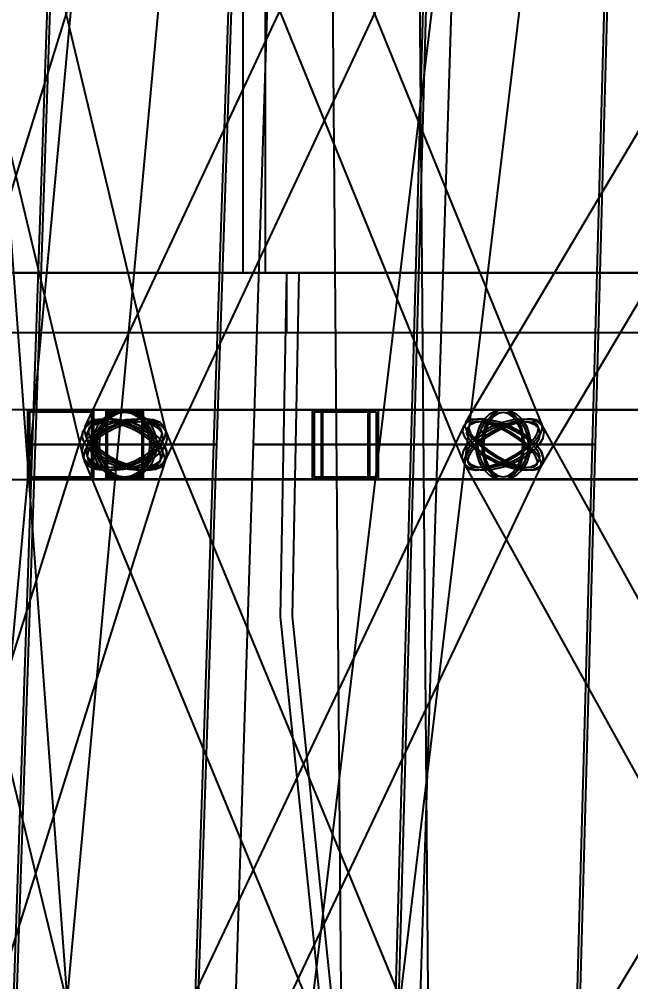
# Model space of a CAD drawing. Header units: millimetres. Extents: x -123812 to 252100, y -3000 to 639000.
# Drawn here: x -12618 to -9058, y 366874 to 372475 of the extents above; entities that cross this region are included whole.
import ezdxf

# ---------------------------------------------------------------- set-up
doc = ezdxf.new("R2010")
doc.units = ezdxf.units.MM
for name, color, linetype, lineweight in [('D-STR-DECK', 7, 'Continuous', 25), ('D-STR-DIM', 7, 'Continuous', 13), ('D-STR-STRC', 7, 'Continuous', 25)]:
    doc.layers.add(name, color=color, linetype=linetype, lineweight=lineweight)
doc.styles.add('OpenSansCondensed-Light', font='OpenSansCondensed-Light.ttf')
doc.styles.add('TOWER_UNICODE', font='Arial Unicode.ttf')
doc.dimstyles.new('EZDXF', dxfattribs={"dimtxt": 0.25, "dimasz": 0.175, "dimexe": 0.375, "dimexo": 0.125, "dimgap": 0.1, "dimtad": 1, "dimlfac": 100, "dimzin": 12, "dimdsep": 46, "dimtxsty": 'OpenSansCondensed-Light', "dimblk": 'ARCHTICK', "dimcen": 2.5, "dimazin": 3, "dimtfac": 0.5, "dimtmove": 2, "dimatfit": 3})

# ---------------------------------------------------------------- blocks, each defined once
blk = doc.blocks.new('_ARCHTICK')
at = {"color": 0, "linetype": 'BYBLOCK', "const_width": 0.15}
blk.add_lwpolyline([(-0.5, -0.5), (0.5, 0.5)], dxfattribs=at)

msp = doc.modelspace()

# ---------------------------------------------------------------- linework, layer by layer
at = {"layer": 'D-STR-DECK'}
for points in [[(-13856.4, 371000), (-13856.4, 375000), (-11186.4, 375000), (-11186.4, 371000)], [(-13856.4, 371000), (-13856.4, 375000), (-11186.4, 375000), (-11186.4, 371000)], [(-11313.7, 371000), (-11313.7, 375000), (-7910, 375000), (-7910, 371000)], [(-11313.7, 371000), (-11313.7, 375000), (-7910, 375000), (-7910, 371000)], [(-28900, 370650), (-28900, 371000), (-5948.7, 371000), (-5948.7, 370650)], [(-28900, 370650), (-28900, 371000), (-5948.7, 371000), (-5948.7, 370650)], [(-28652.8, 370650), (-28652.8, 371000), (-5795.6, 371000), (-5795.6, 370650)], [(-28652.8, 370650), (-28652.8, 371000), (-5795.6, 371000), (-5795.6, 370650)], [(-27915.3, 370650), (-27915.3, 371000), (-5543.3, 371000), (-5543.3, 370650)], [(-27915.3, 370650), (-27915.3, 371000), (-5543.3, 371000), (-5543.3, 370650)], [(-26700.1, 370650), (-26700.1, 371000), (-5196.2, 371000), (-5196.2, 370650)], [(-26700.1, 370650), (-26700.1, 371000), (-5196.2, 371000), (-5196.2, 370650)], [(-25028.1, 370650), (-25028.1, 371000), (-4760.1, 371000), (-4760.1, 370650)], [(-25028.1, 370650), (-25028.1, 371000), (-4760.1, 371000), (-4760.1, 370650)], [(-22927.9, 370650), (-22927.9, 371000), (-4242.6, 371000), (-4242.6, 370650)], [(-22927.9, 370650), (-22927.9, 371000), (-4242.6, 371000), (-4242.6, 370650)], [(-20435.4, 370650), (-20435.4, 371000), (-3652.6, 371000), (-3652.6, 370650)], [(-20435.4, 370650), (-20435.4, 371000), (-3652.6, 371000), (-3652.6, 370650)], [(-17593.2, 370650), (-17593.2, 371000), (-3000, 371000), (-3000, 370650)], [(-17593.2, 370650), (-17593.2, 371000), (-3000, 371000), (-3000, 370650)], [(-12610.8, 355000), (-14500, 369000), (-14450, 371000), (-10990.7, 371000), (-11028.9, 369000), (-9583, 355000)], [(-12610.8, 355000), (-14500, 369000), (-14450, 371000), (-10990.7, 371000), (-11028.9, 369000), (-9583, 355000)], [(-14450, 370650), (-14450, 371000), (-2296.1, 371000), (-2296.1, 370650)], [(-14450, 370650), (-14450, 371000), (-2296.1, 371000), (-2296.1, 370650)], [(-9651.9, 355000), (-11097.8, 369000), (-11059.6, 371000), (-7433.3, 371000), (-7459.2, 369000), (-6481.3, 355000)], [(-9651.9, 355000), (-11097.8, 369000), (-11059.6, 371000), (-7433.3, 371000), (-7459.2, 369000), (-6481.3, 355000)], [(-11059.6, 370650), (-11059.6, 371000), (-1552.9, 371000), (-1552.9, 370650)], [(-11059.6, 370650), (-11059.6, 371000), (-1552.9, 371000), (-1552.9, 370650)]]:
    msp.add_lwpolyline(points, close=True, dxfattribs=at)
at = {"layer": 'D-STR-STRC'}
for points in [[(-13145.9, 369925.8), (-11592.8, 374925.8), (-11591.3, 374961.6), (-11606.6, 375000), (-11637.4, 375038.4), (-11681.7, 375074.2), (-11736.6, 375104.9), (-11798.2, 375128.5), (-11862.3, 375143.3), (-11924.7, 375148.4), (-11980.9, 375143.3), (-12027.3, 375128.5), (-12060.6, 375104.9), (-12078.6, 375074.2), (-13631.7, 370074.2)], [(-9895, 375104.9), (-12235.3, 370104.9), (-12238.2, 370074.2), (-12225.1, 370038.4), (-12197, 370000), (-12155.7, 369961.6), (-12104.1, 369925.8), (-12045.7, 369895.1), (-11984.4, 369871.5), (-11924.5, 369856.7), (-11870, 369851.6), (-11824.6, 369856.7), (-11791.5, 369871.5), (-11772.8, 369895.1), (-9432.6, 374895.1)], [(-12066.2, 374895.1), (-10031.9, 369895.1), (-10007, 369871.5), (-9968.1, 369856.7), (-9917.8, 369851.6), (-9859.7, 369856.7), (-9797.5, 369871.5), (-9735.6, 369895.1), (-9678.1, 369925.8), (-9629.1, 369961.6), (-9591.8, 370000), (-9568.7, 370038.4), (-9561.6, 370074.2), (-9570.7, 370104.9), (-11605.1, 375104.9)], [(-7052.4, 375128.5), (-10020.4, 370128.5), (-10023.1, 370104.9), (-10010.7, 370074.2), (-9984, 370038.4), (-9944.9, 370000), (-9896, 369961.6), (-9840.6, 369925.8), (-9782.6, 369895.1), (-9725.8, 369871.5), (-9674.2, 369856.7), (-9631.2, 369851.6), (-9599.9, 369856.7), (-9582.2, 369871.5), (-6614.3, 374871.5)], [(-13442.7, 374925.8), (-12245.8, 369925.8), (-12221.9, 369895.1), (-12183.2, 369871.5), (-12132.3, 369856.7), (-12072.7, 369851.6), (-12008.3, 369856.7), (-11943.7, 369871.5), (-11883.2, 369895.1), (-11830.9, 369925.8), (-11790.4, 369961.6), (-11764.5, 370000), (-11755, 370038.4), (-11762.3, 370074.2), (-12959.3, 375074.2)], [(-10097.3, 350002.1), (-10306.1, 375002.1), (-10314.7, 375013), (-10340.1, 375023.1), (-10380.5, 375031.6), (-10433.1, 375037.9), (-10494.3, 375041.7), (-10560.1, 375042.6), (-10625.8, 375040.6), (-10687.1, 375035.9), (-10739.7, 375028.7), (-10780, 375019.5), (-10805.4, 375009), (-10814.1, 374997.9), (-10605.2, 349997.9)], [(-13887.1, 349977), (-11582.7, 374977), (-11591.4, 374985.8), (-11616.6, 374995.5), (-11656.8, 375005.5), (-11709.2, 375015.1), (-11770.2, 375023.7), (-11835.7, 375030.7), (-11901.1, 375035.6), (-11962.2, 375038.1), (-12014.5, 375038), (-12054.7, 375035.2), (-12080, 375030.1), (-12088.6, 375023), (-14393, 350023)], [(-11100.3, 350018.5), (-12947.7, 375018.5), (-12956.3, 375025.7), (-12981.6, 375031.2), (-13021.9, 375034.6), (-13074.3, 375035.6), (-13135.4, 375034.2), (-13201, 375030.4), (-13266.6, 375024.6), (-13327.6, 375017.1), (-13380.1, 375008.5), (-13420.4, 374999.2), (-13445.7, 374990.1), (-13454.3, 374981.5), (-11606.9, 349981.5)], [(-12425.5, 349969.9), (-9411.6, 374969.9), (-9420.2, 374977), (-9445.4, 374985.8), (-9485.5, 374995.5), (-9537.7, 375005.5), (-9598.5, 375015.1), (-9663.8, 375023.7), (-9729.1, 375030.7), (-9789.9, 375035.6), (-9842.1, 375038.1), (-9882.2, 375038), (-9907.4, 375035.2), (-9916, 375030.1), (-12929.8, 350030.1)], [(-13388.8, 369796.8), (-12004.1, 369796.8), (-11955.5, 369803.7), (-11910.2, 369824), (-11871.3, 369856.3), (-11841.5, 369898.4), (-11822.7, 369947.4), (-11816.3, 370000), (-11822.7, 370052.6), (-11841.5, 370101.6), (-11871.3, 370143.7), (-11910.2, 370176), (-11955.5, 370196.3), (-12004.1, 370203.2), (-13388.8, 370203.2)], [(-13388.8, 369796.8), (-12004.1, 369796.8), (-11955.5, 369803.7), (-11910.2, 369824), (-11871.3, 369856.3), (-11841.5, 369898.4), (-11822.7, 369947.4), (-11816.3, 370000), (-11822.7, 370052.6), (-11841.5, 370101.6), (-11871.3, 370143.7), (-11910.2, 370176), (-11955.5, 370196.3), (-12004.1, 370203.2), (-13388.8, 370203.2)], [(-6930.6, 370203.2), (-9801.3, 370203.2), (-9833.3, 370196.3), (-9863.1, 370176), (-9888.8, 370143.7), (-9908.4, 370101.6), (-9920.8, 370052.6), (-9925, 370000), (-9920.8, 369947.4), (-9908.4, 369898.4), (-9888.8, 369856.3), (-9863.1, 369824), (-9833.3, 369803.7), (-9801.3, 369796.8), (-6930.6, 369796.8)], [(-6930.6, 370203.2), (-9801.3, 370203.2), (-9833.3, 370196.3), (-9863.1, 370176), (-9888.8, 370143.7), (-9908.4, 370101.6), (-9920.8, 370052.6), (-9925, 370000), (-9920.8, 369947.4), (-9908.4, 369898.4), (-9888.8, 369856.3), (-9863.1, 369824), (-9833.3, 369803.7), (-9801.3, 369796.8), (-6930.6, 369796.8)], [(-13333.9, 364925.1), (-11761.4, 369925.1), (-11759.8, 369961.2), (-11774.9, 370000), (-11805.6, 370038.8), (-11849.8, 370074.9), (-11904.5, 370105.9), (-11966, 370129.7), (-12030.2, 370144.6), (-12092.5, 370149.7), (-12148.8, 370144.6), (-12195.3, 370129.7), (-12228.7, 370105.9), (-12246.8, 370074.9), (-13819.3, 365074.9)], [(-11930.9, 365074.9), (-13147.2, 370074.9), (-13171.1, 370105.9), (-13209.8, 370129.7), (-13260.8, 370144.6), (-13320.4, 370149.7), (-13384.7, 370144.6), (-13449.3, 370129.7), (-13509.8, 370105.9), (-13562, 370074.9), (-13602.4, 370038.8), (-13628.3, 370000), (-13637.8, 369961.2), (-13630.4, 369925.1), (-12414.1, 364925.1)], [(-11941.7, 364894.1), (-9570.5, 369894.1), (-9567.4, 369925.1), (-9580.3, 369961.2), (-9608.2, 370000), (-9649.3, 370038.8), (-9700.8, 370074.9), (-9759, 370105.9), (-9820.2, 370129.7), (-9880.1, 370144.6), (-9934.6, 370149.7), (-9980, 370144.6), (-10013.3, 370129.7), (-10032.1, 370105.9), (-12403.3, 365105.9)], [(-9708.6, 365105.9), (-11773.9, 370105.9), (-11798.8, 370129.7), (-11837.7, 370144.6), (-11887.9, 370149.7), (-11946.1, 370144.6), (-12008.2, 370129.7), (-12070, 370105.9), (-12127.4, 370074.9), (-12176.3, 370038.8), (-12213.5, 370000), (-12236.4, 369961.2), (-12243.5, 369925.1), (-12234.3, 369894.1), (-10169, 364894.1)], [(-9720.4, 364870.3), (-6712.2, 369870.3), (-6709.3, 369894.1), (-6721.5, 369925.1), (-6747.9, 369961.2), (-6786.8, 370000), (-6835.5, 370038.8), (-6890.6, 370074.9), (-6948.5, 370105.9), (-7005.2, 370129.7), (-7056.7, 370144.6), (-7099.7, 370149.7), (-7131.1, 370144.6), (-7148.9, 370129.7), (-10157.1, 365129.7)], [(-6810.2, 365129.7), (-9583.7, 370129.7), (-9607.9, 370144.6), (-9645.3, 370149.7), (-9693.4, 370144.6), (-9748.8, 370129.7), (-9807.7, 370105.9), (-9866.3, 370074.9), (-9920.4, 370038.8), (-9966.3, 370000), (-10001.1, 369961.2), (-10022.2, 369925.1), (-10028.3, 369894.1), (-10018.9, 369870.3), (-7245.4, 364870.3)]]:
    msp.add_lwpolyline(points, dxfattribs=at)
for points in [[(-12541.4, 370000), (-11466.8, 370000), (-11299.5, 375000), (-12371.8, 375000)], [(-12524, 370000), (-11484.1, 370000), (-11316.2, 375000), (-12355.1, 375000)], [(-11256.1, 370000), (-10181.5, 370000), (-10023.9, 375000), (-11096.2, 375000)], [(-10338.6, 370000), (-9264, 370000), (-9127.6, 375000), (-10199.9, 375000)], [(-10321.2, 370000), (-9281.4, 370000), (-9144.3, 375000), (-10183.3, 375000)], [(-12570.2, 369800), (-10525.6, 369800), (-10525.6, 370200), (-12570.2, 370200)], [(-12183.8, 370200), (-12570.2, 370200), (-12570.2, 369800), (-12183.8, 369800)], [(-12570.2, 369800), (-10525.6, 369800), (-10525.6, 370200), (-12570.2, 370200)], [(-12183.8, 370200), (-12570.2, 370200), (-12570.2, 369800), (-12183.8, 369800)], [(-12195.4, 370188), (-12558.6, 370188), (-12558.6, 369812), (-12195.4, 369812)], [(-12195.4, 370188), (-12558.6, 370188), (-12558.6, 369812), (-12195.4, 369812)], [(-12191.8, 370000), (-12185.4, 369947.4), (-12166.7, 369898.4), (-12136.8, 369856.3), (-12097.9, 369824), (-12052.7, 369803.7), (-12004.1, 369796.8), (-11955.5, 369803.7), (-11910.2, 369824), (-11871.3, 369856.3), (-11841.5, 369898.4), (-11822.7, 369947.4), (-11816.3, 370000), (-11822.7, 370052.6), (-11841.5, 370101.6), (-11871.3, 370143.7), (-11910.2, 370176), (-11955.5, 370196.3), (-12004.1, 370203.2), (-12052.7, 370196.3), (-12097.9, 370176), (-12136.8, 370143.7), (-12166.7, 370101.6), (-12185.4, 370052.6)], [(-12191.8, 370000), (-12185.4, 369947.4), (-12166.7, 369898.4), (-12136.8, 369856.3), (-12097.9, 369824), (-12052.7, 369803.7), (-12004.1, 369796.8), (-11955.5, 369803.7), (-11910.2, 369824), (-11871.3, 369856.3), (-11841.5, 369898.4), (-11822.7, 369947.4), (-11816.3, 370000), (-11822.7, 370052.6), (-11841.5, 370101.6), (-11871.3, 370143.7), (-11910.2, 370176), (-11955.5, 370196.3), (-12004.1, 370203.2), (-12052.7, 370196.3), (-12097.9, 370176), (-12136.8, 370143.7), (-12166.7, 370101.6), (-12185.4, 370052.6)], [(-12177, 370000), (-12171.1, 369951.5), (-12153.9, 369906.4), (-12126.4, 369867.6), (-12090.5, 369837.9), (-12048.8, 369819.2), (-12004.1, 369812.8), (-11959.3, 369819.2), (-11917.6, 369837.9), (-11881.8, 369867.6), (-11854.3, 369906.4), (-11837, 369951.5), (-11831.1, 370000), (-11837, 370048.5), (-11854.3, 370093.6), (-11881.8, 370132.4), (-11917.6, 370162.1), (-11959.3, 370180.8), (-12004.1, 370187.2), (-12048.8, 370180.8), (-12090.5, 370162.1), (-12126.4, 370132.4), (-12153.9, 370093.6), (-12171.1, 370048.5)], [(-12177, 370000), (-12171.1, 369951.5), (-12153.9, 369906.4), (-12126.4, 369867.6), (-12090.5, 369837.9), (-12048.8, 369819.2), (-12004.1, 369812.8), (-11959.3, 369819.2), (-11917.6, 369837.9), (-11881.8, 369867.6), (-11854.3, 369906.4), (-11837, 369951.5), (-11831.1, 370000), (-11837, 370048.5), (-11854.3, 370093.6), (-11881.8, 370132.4), (-11917.6, 370162.1), (-11959.3, 370180.8), (-12004.1, 370187.2), (-12048.8, 370180.8), (-12090.5, 370162.1), (-12126.4, 370132.4), (-12153.9, 370093.6), (-12171.1, 370048.5)], [(-12165.3, 370000), (-12159.8, 369947.4), (-12143.7, 369898.4), (-12118.1, 369856.3), (-12084.7, 369824), (-12045.8, 369803.7), (-12004.1, 369796.8), (-9801.3, 369796.8), (-9759.6, 369803.7), (-9720.7, 369824), (-9687.3, 369856.3), (-9661.7, 369898.4), (-9645.6, 369947.4), (-9640.1, 370000), (-9645.6, 370052.6), (-9661.7, 370101.6), (-9687.3, 370143.7), (-9720.7, 370176), (-9759.6, 370196.3), (-9801.3, 370203.2), (-12004.1, 370203.2), (-12045.8, 370196.3), (-12084.7, 370176), (-12118.1, 370143.7), (-12143.7, 370101.6), (-12159.8, 370052.6)], [(-12165.3, 370000), (-12159.8, 369947.4), (-12143.7, 369898.4), (-12118.1, 369856.3), (-12084.7, 369824), (-12045.8, 369803.7), (-12004.1, 369796.8), (-11962.4, 369803.7), (-11923.5, 369824), (-11890.1, 369856.3), (-11864.5, 369898.4), (-11848.4, 369947.4), (-11842.9, 370000), (-11848.4, 370052.6), (-11864.5, 370101.6), (-11890.1, 370143.7), (-11923.5, 370176), (-11962.4, 370196.3), (-12004.1, 370203.2), (-12045.8, 370196.3), (-12084.7, 370176), (-12118.1, 370143.7), (-12143.7, 370101.6), (-12159.8, 370052.6)], [(-12165.3, 370000), (-12159.8, 369947.4), (-12143.7, 369898.4), (-12118.1, 369856.3), (-12084.7, 369824), (-12045.8, 369803.7), (-12004.1, 369796.8), (-9801.3, 369796.8), (-9759.6, 369803.7), (-9720.7, 369824), (-9687.3, 369856.3), (-9661.7, 369898.4), (-9645.6, 369947.4), (-9640.1, 370000), (-9645.6, 370052.6), (-9661.7, 370101.6), (-9687.3, 370143.7), (-9720.7, 370176), (-9759.6, 370196.3), (-9801.3, 370203.2), (-12004.1, 370203.2), (-12045.8, 370196.3), (-12084.7, 370176), (-12118.1, 370143.7), (-12143.7, 370101.6), (-12159.8, 370052.6)], [(-12165.3, 370000), (-12159.8, 369947.4), (-12143.7, 369898.4), (-12118.1, 369856.3), (-12084.7, 369824), (-12045.8, 369803.7), (-12004.1, 369796.8), (-11962.4, 369803.7), (-11923.5, 369824), (-11890.1, 369856.3), (-11864.5, 369898.4), (-11848.4, 369947.4), (-11842.9, 370000), (-11848.4, 370052.6), (-11864.5, 370101.6), (-11890.1, 370143.7), (-11923.5, 370176), (-11962.4, 370196.3), (-12004.1, 370203.2), (-12045.8, 370196.3), (-12084.7, 370176), (-12118.1, 370143.7), (-12143.7, 370101.6), (-12159.8, 370052.6)], [(-12152.6, 370000), (-12147.5, 369951.5), (-12132.7, 369906.4), (-12109.1, 369867.6), (-12078.3, 369837.9), (-12042.5, 369819.2), (-12004.1, 369812.8), (-11965.6, 369819.2), (-11929.8, 369837.9), (-11899.1, 369867.6), (-11875.5, 369906.4), (-11860.6, 369951.5), (-11855.6, 370000), (-11860.6, 370048.5), (-11875.5, 370093.6), (-11899.1, 370132.4), (-11929.8, 370162.1), (-11965.6, 370180.8), (-12004.1, 370187.2), (-12042.5, 370180.8), (-12078.3, 370162.1), (-12109.1, 370132.4), (-12132.7, 370093.6), (-12147.5, 370048.5)], [(-12152.6, 370000), (-12147.5, 369951.5), (-12132.7, 369906.4), (-12109.1, 369867.6), (-12078.3, 369837.9), (-12042.5, 369819.2), (-12004.1, 369812.8), (-11965.6, 369819.2), (-11929.8, 369837.9), (-11899.1, 369867.6), (-11875.5, 369906.4), (-11860.6, 369951.5), (-11855.6, 370000), (-11860.6, 370048.5), (-11875.5, 370093.6), (-11899.1, 370132.4), (-11929.8, 370162.1), (-11965.6, 370180.8), (-12004.1, 370187.2), (-12042.5, 370180.8), (-12078.3, 370162.1), (-12109.1, 370132.4), (-12132.7, 370093.6), (-12147.5, 370048.5)], [(-12113.2, 369800), (-6079.3, 369800), (-6079.3, 370200), (-12113.2, 370200)], [(-11894.9, 370200), (-12113.2, 370200), (-12113.2, 369800), (-11894.9, 369800)], [(-11901.5, 370188), (-12106.7, 370188), (-12106.7, 369812), (-11901.5, 369812)], [(-10525.6, 370200), (-10912, 370200), (-10912, 369800), (-10525.6, 369800)], [(-10525.6, 370200), (-10912, 370200), (-10912, 369800), (-10525.6, 369800)], [(-10537.2, 370188), (-10900.4, 370188), (-10900.4, 369812), (-10537.2, 369812)], [(-10537.2, 370188), (-10900.4, 370188), (-10900.4, 369812), (-10537.2, 369812)], [(-10860.2, 369800), (-6047.1, 369800), (-6047.1, 370200), (-10860.2, 370200)], [(-10577.4, 370200), (-10860.2, 370200), (-10860.2, 369800), (-10577.4, 369800)], [(-10860.2, 369800), (-6047.1, 369800), (-6047.1, 370200), (-10860.2, 370200)], [(-10577.4, 370200), (-10860.2, 370200), (-10860.2, 369800), (-10577.4, 369800)], [(-10585.9, 370188), (-10851.7, 370188), (-10851.7, 369812), (-10585.9, 369812)], [(-10585.9, 370188), (-10851.7, 370188), (-10851.7, 369812), (-10585.9, 369812)], [(-9962.5, 370000), (-9957, 369947.4), (-9940.9, 369898.4), (-9915.3, 369856.3), (-9881.9, 369824), (-9843, 369803.7), (-9801.3, 369796.8), (-9759.6, 369803.7), (-9720.7, 369824), (-9687.3, 369856.3), (-9661.7, 369898.4), (-9645.6, 369947.4), (-9640.1, 370000), (-9645.6, 370052.6), (-9661.7, 370101.6), (-9687.3, 370143.7), (-9720.7, 370176), (-9759.6, 370196.3), (-9801.3, 370203.2), (-9843, 370196.3), (-9881.9, 370176), (-9915.3, 370143.7), (-9940.9, 370101.6), (-9957, 370052.6)], [(-9962.5, 370000), (-9957, 369947.4), (-9940.9, 369898.4), (-9915.3, 369856.3), (-9881.9, 369824), (-9843, 369803.7), (-9801.3, 369796.8), (-9759.6, 369803.7), (-9720.7, 369824), (-9687.3, 369856.3), (-9661.7, 369898.4), (-9645.6, 369947.4), (-9640.1, 370000), (-9645.6, 370052.6), (-9661.7, 370101.6), (-9687.3, 370143.7), (-9720.7, 370176), (-9759.6, 370196.3), (-9801.3, 370203.2), (-9843, 370196.3), (-9881.9, 370176), (-9915.3, 370143.7), (-9940.9, 370101.6), (-9957, 370052.6)], [(-9949.8, 370000), (-9944.7, 369951.5), (-9929.9, 369906.4), (-9906.3, 369867.6), (-9875.5, 369837.9), (-9839.7, 369819.2), (-9801.3, 369812.8), (-9762.8, 369819.2), (-9727, 369837.9), (-9696.3, 369867.6), (-9672.7, 369906.4), (-9657.8, 369951.5), (-9652.8, 370000), (-9657.8, 370048.5), (-9672.7, 370093.6), (-9696.3, 370132.4), (-9727, 370162.1), (-9762.8, 370180.8), (-9801.3, 370187.2), (-9839.7, 370180.8), (-9875.5, 370162.1), (-9906.3, 370132.4), (-9929.9, 370093.6), (-9944.7, 370048.5)], [(-9949.8, 370000), (-9944.7, 369951.5), (-9929.9, 369906.4), (-9906.3, 369867.6), (-9875.5, 369837.9), (-9839.7, 369819.2), (-9801.3, 369812.8), (-9762.8, 369819.2), (-9727, 369837.9), (-9696.3, 369867.6), (-9672.7, 369906.4), (-9657.8, 369951.5), (-9652.8, 370000), (-9657.8, 370048.5), (-9672.7, 370093.6), (-9696.3, 370132.4), (-9727, 370162.1), (-9762.8, 370180.8), (-9801.3, 370187.2), (-9839.7, 370180.8), (-9875.5, 370162.1), (-9906.3, 370132.4), (-9929.9, 370093.6), (-9944.7, 370048.5)], [(-9925, 370000), (-9920.8, 369947.4), (-9908.4, 369898.4), (-9888.8, 369856.3), (-9863.1, 369824), (-9833.3, 369803.7), (-9801.3, 369796.8), (-9769.3, 369803.7), (-9739.4, 369824), (-9713.8, 369856.3), (-9694.2, 369898.4), (-9681.8, 369947.4), (-9677.6, 370000), (-9681.8, 370052.6), (-9694.2, 370101.6), (-9713.8, 370143.7), (-9739.4, 370176), (-9769.3, 370196.3), (-9801.3, 370203.2), (-9833.3, 370196.3), (-9863.1, 370176), (-9888.8, 370143.7), (-9908.4, 370101.6), (-9920.8, 370052.6)], [(-9925, 370000), (-9920.8, 369947.4), (-9908.4, 369898.4), (-9888.8, 369856.3), (-9863.1, 369824), (-9833.3, 369803.7), (-9801.3, 369796.8), (-9769.3, 369803.7), (-9739.4, 369824), (-9713.8, 369856.3), (-9694.2, 369898.4), (-9681.8, 369947.4), (-9677.6, 370000), (-9681.8, 370052.6), (-9694.2, 370101.6), (-9713.8, 370143.7), (-9739.4, 370176), (-9769.3, 370196.3), (-9801.3, 370203.2), (-9833.3, 370196.3), (-9863.1, 370176), (-9888.8, 370143.7), (-9908.4, 370101.6), (-9920.8, 370052.6)], [(-9915.2, 370000), (-9911.4, 369951.5), (-9900, 369906.4), (-9881.9, 369867.6), (-9858.3, 369837.9), (-9830.8, 369819.2), (-9801.3, 369812.8), (-9771.8, 369819.2), (-9744.3, 369837.9), (-9720.7, 369867.6), (-9702.6, 369906.4), (-9691.2, 369951.5), (-9687.3, 370000), (-9691.2, 370048.5), (-9702.6, 370093.6), (-9720.7, 370132.4), (-9744.3, 370162.1), (-9771.8, 370180.8), (-9801.3, 370187.2), (-9830.8, 370180.8), (-9858.3, 370162.1), (-9881.9, 370132.4), (-9900, 370093.6), (-9911.4, 370048.5)], [(-9915.2, 370000), (-9911.4, 369951.5), (-9900, 369906.4), (-9881.9, 369867.6), (-9858.3, 369837.9), (-9830.8, 369819.2), (-9801.3, 369812.8), (-9771.8, 369819.2), (-9744.3, 369837.9), (-9720.7, 369867.6), (-9702.6, 369906.4), (-9691.2, 369951.5), (-9687.3, 370000), (-9691.2, 370048.5), (-9702.6, 370093.6), (-9720.7, 370132.4), (-9744.3, 370162.1), (-9771.8, 370180.8), (-9801.3, 370187.2), (-9830.8, 370180.8), (-9858.3, 370162.1), (-9881.9, 370132.4), (-9900, 370093.6), (-9911.4, 370048.5)], [(-12243.6, 370000), (-12253.2, 369961.6), (-12245.8, 369925.8), (-12221.9, 369895.1), (-12183.2, 369871.5), (-12132.3, 369856.7), (-12072.7, 369851.6), (-12008.3, 369856.7), (-11943.7, 369871.5), (-11883.2, 369895.1), (-11830.9, 369925.8), (-11790.4, 369961.6), (-11764.5, 370000), (-11755, 370038.4), (-11762.3, 370074.2), (-11786.2, 370104.9), (-11824.9, 370128.5), (-11875.8, 370143.3), (-11935.5, 370148.4), (-11999.8, 370143.3), (-12064.5, 370128.5), (-12125, 370104.9), (-12177.2, 370074.2), (-12217.7, 370038.4)], [(-11774.9, 370000), (-11759.8, 369961.2), (-11761.4, 369925.1), (-11779.5, 369894.1), (-11812.9, 369870.3), (-11859.3, 369855.4), (-11915.7, 369850.3), (-11978, 369855.4), (-12042.1, 369870.3), (-12103.6, 369894.1), (-12158.4, 369925.1), (-12202.6, 369961.2), (-12233.3, 370000), (-12248.4, 370038.8), (-12246.8, 370074.9), (-12228.7, 370105.9), (-12195.3, 370129.7), (-12148.8, 370144.6), (-12092.5, 370149.7), (-12030.2, 370144.6), (-11966, 370129.7), (-11904.5, 370105.9), (-11849.8, 370074.9), (-11805.6, 370038.8)], [(-11794.7, 370000), (-11831.9, 369961.2), (-11880.8, 369925.1), (-11938.1, 369894.1), (-11999.9, 369870.3), (-12062, 369855.4), (-12120.2, 369850.3), (-12170.4, 369855.4), (-12209.3, 369870.3), (-12234.3, 369894.1), (-12243.5, 369925.1), (-12236.4, 369961.2), (-12213.5, 370000), (-12176.3, 370038.8), (-12127.4, 370074.9), (-12070, 370105.9), (-12008.2, 370129.7), (-11946.1, 370144.6), (-11887.9, 370149.7), (-11837.7, 370144.6), (-11798.8, 370129.7), (-11773.9, 370105.9), (-11764.7, 370074.9), (-11771.8, 370038.8)], [(-12197, 370000), (-12155.7, 369961.6), (-12104.1, 369925.8), (-12045.7, 369895.1), (-11984.4, 369871.5), (-11924.5, 369856.7), (-11870, 369851.6), (-11824.6, 369856.7), (-11791.5, 369871.5), (-11772.8, 369895.1), (-11769.9, 369925.8), (-11783, 369961.6), (-11811.1, 370000), (-11852.4, 370038.4), (-11904, 370074.2), (-11962.5, 370104.9), (-12023.7, 370128.5), (-12083.7, 370143.3), (-12138.2, 370148.4), (-12183.5, 370143.3), (-12216.7, 370128.5), (-12235.3, 370104.9), (-12238.2, 370074.2), (-12225.1, 370038.4)], [(-12220, 370000), (-12228.7, 369965.4), (-12222, 369933.1), (-12200.5, 369905.4), (-12165.6, 369884.2), (-12119.7, 369870.8), (-12065.9, 369866.2), (-12007.9, 369870.8), (-11949.6, 369884.2), (-11895.1, 369905.4), (-11848, 369933.1), (-11811.5, 369965.4), (-11788.1, 370000), (-11779.5, 370034.6), (-11786.1, 370066.9), (-11807.6, 370094.6), (-11842.6, 370115.8), (-11888.5, 370129.2), (-11942.2, 370133.8), (-12000.2, 370129.2), (-12058.5, 370115.8), (-12113.1, 370094.6), (-12160.2, 370066.9), (-12196.7, 370034.6)], [(-11797.4, 370000), (-11783.8, 369965.1), (-11785.3, 369932.5), (-11801.6, 369904.5), (-11831.7, 369883.1), (-11873.6, 369869.6), (-11924.4, 369865), (-11980.6, 369869.6), (-12038.4, 369883.1), (-12093.8, 369904.5), (-12143.2, 369932.5), (-12183, 369965.1), (-12210.7, 370000), (-12224.3, 370034.9), (-12222.9, 370067.5), (-12206.6, 370095.5), (-12176.4, 370116.9), (-12134.6, 370130.4), (-12083.8, 370135), (-12027.6, 370130.4), (-11969.8, 370116.9), (-11914.3, 370095.5), (-11865, 370067.5), (-11825.1, 370034.9)], [(-11815.3, 370000), (-11848.8, 369965.1), (-11892.9, 369932.5), (-11944.6, 369904.5), (-12000.4, 369883.1), (-12056.3, 369869.6), (-12108.8, 369865), (-12154.1, 369869.6), (-12189.1, 369883.1), (-12211.6, 369904.5), (-12219.9, 369932.5), (-12213.5, 369965.1), (-12192.9, 370000), (-12159.3, 370034.9), (-12115.2, 370067.5), (-12063.5, 370095.5), (-12007.8, 370116.9), (-11951.8, 370130.4), (-11899.4, 370135), (-11854.1, 370130.4), (-11819, 370116.9), (-11796.5, 370095.5), (-11788.2, 370067.5), (-11794.6, 370034.9)], [(-12178, 370000), (-12140.8, 369965.4), (-12094.3, 369933.1), (-12041.6, 369905.4), (-11986.4, 369884.2), (-11932.3, 369870.8), (-11883.2, 369866.2), (-11842.3, 369870.8), (-11812.4, 369884.2), (-11795.6, 369905.4), (-11793, 369933.1), (-11804.8, 369965.4), (-11830.1, 370000), (-11867.3, 370034.6), (-11913.9, 370066.9), (-11966.6, 370094.6), (-12021.8, 370115.8), (-12075.8, 370129.2), (-12125, 370133.8), (-12165.9, 370129.2), (-12195.7, 370115.8), (-12212.6, 370094.6), (-12215.2, 370066.9), (-12203.4, 370034.6)], [(-10010.8, 370000), (-10033.8, 369961.6), (-10041, 369925.8), (-10031.9, 369895.1), (-10007, 369871.5), (-9968.1, 369856.7), (-9917.8, 369851.6), (-9859.7, 369856.7), (-9797.5, 369871.5), (-9735.6, 369895.1), (-9678.1, 369925.8), (-9629.1, 369961.6), (-9591.8, 370000), (-9568.7, 370038.4), (-9561.6, 370074.2), (-9570.7, 370104.9), (-9595.6, 370128.5), (-9634.5, 370143.3), (-9684.7, 370148.4), (-9742.9, 370143.3), (-9805.1, 370128.5), (-9867, 370104.9), (-9924.4, 370074.2), (-9973.5, 370038.4)], [(-9608.2, 370000), (-9580.3, 369961.2), (-9567.4, 369925.1), (-9570.5, 369894.1), (-9589.3, 369870.3), (-9622.5, 369855.4), (-9668, 369850.3), (-9722.5, 369855.4), (-9782.4, 369870.3), (-9843.5, 369894.1), (-9901.8, 369925.1), (-9953.3, 369961.2), (-9994.3, 370000), (-10022.3, 370038.8), (-10035.1, 370074.9), (-10032.1, 370105.9), (-10013.3, 370129.7), (-9980, 370144.6), (-9934.6, 370149.7), (-9880.1, 370144.6), (-9820.2, 370129.7), (-9759, 370105.9), (-9700.8, 370074.9), (-9649.3, 370038.8)], [(-9636.2, 370000), (-9682.2, 369961.2), (-9736.3, 369925.1), (-9794.8, 369894.1), (-9853.8, 369870.3), (-9909.2, 369855.4), (-9957.2, 369850.3), (-9994.6, 369855.4), (-10018.9, 369870.3), (-10028.3, 369894.1), (-10022.2, 369925.1), (-10001.1, 369961.2), (-9966.3, 370000), (-9920.4, 370038.8), (-9866.3, 370074.9), (-9807.7, 370105.9), (-9748.8, 370129.7), (-9693.4, 370144.6), (-9645.3, 370149.7), (-9607.9, 370144.6), (-9583.7, 370129.7), (-9574.3, 370105.9), (-9580.4, 370074.9), (-9601.5, 370038.8)], [(-9944.9, 370000), (-9896, 369961.6), (-9840.6, 369925.8), (-9782.6, 369895.1), (-9725.8, 369871.5), (-9674.2, 369856.7), (-9631.2, 369851.6), (-9599.9, 369856.7), (-9582.2, 369871.5), (-9579.5, 369895.1), (-9591.9, 369925.8), (-9618.6, 369961.6), (-9657.7, 370000), (-9706.6, 370038.4), (-9761.9, 370074.2), (-9820, 370104.9), (-9876.7, 370128.5), (-9928.4, 370143.3), (-9971.3, 370148.4), (-10002.7, 370143.3), (-10020.4, 370128.5), (-10023.1, 370104.9), (-10010.7, 370074.2), (-9984, 370038.4)], [(-9990.2, 370000), (-10010.9, 369965.4), (-10017.4, 369933.1), (-10009.2, 369905.4), (-9986.7, 369884.2), (-9951.7, 369870.8), (-9906.4, 369866.2), (-9853.9, 369870.8), (-9797.9, 369884.2), (-9742, 369905.4), (-9690.3, 369933.1), (-9646, 369965.4), (-9612.4, 370000), (-9591.6, 370034.6), (-9585.2, 370066.9), (-9593.4, 370094.6), (-9615.8, 370115.8), (-9650.9, 370129.2), (-9696.2, 370133.8), (-9748.7, 370129.2), (-9804.7, 370115.8), (-9860.5, 370094.6), (-9912.3, 370066.9), (-9956.5, 370034.6)], [(-9627.2, 370000), (-9602, 369965.1), (-9590.4, 369932.5), (-9593.2, 369904.5), (-9610.2, 369883.1), (-9640.1, 369869.6), (-9681.1, 369865), (-9730.2, 369869.6), (-9784.2, 369883.1), (-9839.4, 369904.5), (-9891.9, 369932.5), (-9938.3, 369965.1), (-9975.3, 370000), (-10000.5, 370034.9), (-10012.1, 370067.5), (-10009.4, 370095.5), (-9992.4, 370116.9), (-9962.4, 370130.4), (-9921.5, 370135), (-9872.3, 370130.4), (-9818.4, 370116.9), (-9763.2, 370095.5), (-9710.6, 370067.5), (-9664.3, 370034.9)], [(-9652.5, 370000), (-9693.9, 369965.1), (-9742.7, 369932.5), (-9795.5, 369904.5), (-9848.6, 369883.1), (-9898.6, 369869.6), (-9941.9, 369865), (-9975.6, 369869.6), (-9997.5, 369883.1), (-10005.9, 369904.5), (-10000.5, 369932.5), (-9981.4, 369965.1), (-9950.1, 370000), (-9908.6, 370034.9), (-9859.9, 370067.5), (-9807.1, 370095.5), (-9753.9, 370116.9), (-9704, 370130.4), (-9660.7, 370135), (-9627, 370130.4), (-9605.1, 370116.9), (-9596.6, 370095.5), (-9602.1, 370067.5), (-9621.2, 370034.9)], [(-9930.8, 370000), (-9886.7, 369965.4), (-9836.8, 369933.1), (-9784.4, 369905.4), (-9733.2, 369884.2), (-9686.7, 369870.8), (-9648, 369866.2), (-9619.7, 369870.8), (-9603.8, 369884.2), (-9601.3, 369905.4), (-9612.5, 369933.1), (-9636.5, 369965.4), (-9671.8, 370000), (-9715.9, 370034.6), (-9765.8, 370066.9), (-9818.1, 370094.6), (-9869.3, 370115.8), (-9915.9, 370129.2), (-9954.6, 370133.8), (-9982.9, 370129.2), (-9998.8, 370115.8), (-10001.2, 370094.6), (-9990.1, 370066.9), (-9966, 370034.6)], [(-12710.9, 365000), (-11634, 365000), (-11466.8, 370000), (-12541.4, 370000)], [(-12692.9, 365000), (-11652.1, 365000), (-11484.1, 370000), (-12524, 370000)], [(-11466.8, 370000), (-11485.1, 370000), (-11538.8, 370000), (-11624.1, 370000), (-11735.4, 370000), (-11865, 370000), (-12004.1, 370000), (-12143.1, 370000), (-12272.7, 370000), (-12384, 370000), (-12469.4, 370000), (-12523.1, 370000), (-12541.4, 370000), (-12523.1, 370000), (-12469.4, 370000), (-12384, 370000), (-12272.7, 370000), (-12143.1, 370000), (-12004.1, 370000), (-11865, 370000), (-11735.4, 370000), (-11624.1, 370000), (-11538.8, 370000), (-11485.1, 370000)], [(-11466.8, 370000), (-11485.1, 370000), (-11538.8, 370000), (-11624.1, 370000), (-11735.4, 370000), (-11865, 370000), (-12004.1, 370000), (-12143.1, 370000), (-12272.7, 370000), (-12384, 370000), (-12469.4, 370000), (-12523.1, 370000), (-12541.4, 370000), (-12523.1, 370000), (-12469.4, 370000), (-12384, 370000), (-12272.7, 370000), (-12143.1, 370000), (-12004.1, 370000), (-11865, 370000), (-11735.4, 370000), (-11624.1, 370000), (-11538.8, 370000), (-11485.1, 370000)], [(-11484.1, 370000), (-11501.9, 370000), (-11553.8, 370000), (-11636.4, 370000), (-11744.1, 370000), (-11869.5, 370000), (-12004.1, 370000), (-12138.6, 370000), (-12264, 370000), (-12371.7, 370000), (-12454.3, 370000), (-12506.3, 370000), (-12524, 370000), (-12506.3, 370000), (-12454.3, 370000), (-12371.7, 370000), (-12264, 370000), (-12138.6, 370000), (-12004.1, 370000), (-11869.5, 370000), (-11744.1, 370000), (-11636.4, 370000), (-11553.8, 370000), (-11501.9, 370000)], [(-11537, 370000), (-11552.9, 370000), (-11599.6, 370000), (-11673.8, 370000), (-11770.5, 370000), (-11883.2, 370000), (-12004.1, 370000), (-12125, 370000), (-12237.6, 370000), (-12334.4, 370000), (-12408.6, 370000), (-12455.2, 370000), (-12471.2, 370000), (-12455.2, 370000), (-12408.6, 370000), (-12334.4, 370000), (-12237.6, 370000), (-12125, 370000), (-12004.1, 370000), (-11883.2, 370000), (-11770.5, 370000), (-11673.8, 370000), (-11599.6, 370000), (-11552.9, 370000)], [(-11537, 370000), (-11552.9, 370000), (-11599.6, 370000), (-11673.8, 370000), (-11770.5, 370000), (-11883.2, 370000), (-12004.1, 370000), (-12125, 370000), (-12237.6, 370000), (-12334.4, 370000), (-12408.6, 370000), (-12455.2, 370000), (-12471.2, 370000), (-12455.2, 370000), (-12408.6, 370000), (-12334.4, 370000), (-12237.6, 370000), (-12125, 370000), (-12004.1, 370000), (-11883.2, 370000), (-11770.5, 370000), (-11673.8, 370000), (-11599.6, 370000), (-11552.9, 370000)], [(-11416, 365000), (-10339, 365000), (-10181.5, 370000), (-11256.1, 370000)], [(-10181.5, 370000), (-10199.8, 370000), (-10253.5, 370000), (-10338.9, 370000), (-10450.1, 370000), (-10579.7, 370000), (-10718.8, 370000), (-10857.9, 370000), (-10987.4, 370000), (-11098.7, 370000), (-11184.1, 370000), (-11237.8, 370000), (-11256.1, 370000), (-11237.8, 370000), (-11184.1, 370000), (-11098.7, 370000), (-10987.4, 370000), (-10857.9, 370000), (-10718.8, 370000), (-10579.7, 370000), (-10450.1, 370000), (-10338.9, 370000), (-10253.5, 370000), (-10199.8, 370000)], [(-10181.5, 370000), (-10199.8, 370000), (-10253.5, 370000), (-10338.9, 370000), (-10450.1, 370000), (-10579.7, 370000), (-10718.8, 370000), (-10857.9, 370000), (-10987.4, 370000), (-11098.7, 370000), (-11184.1, 370000), (-11237.8, 370000), (-11256.1, 370000), (-11237.8, 370000), (-11184.1, 370000), (-11098.7, 370000), (-10987.4, 370000), (-10857.9, 370000), (-10718.8, 370000), (-10579.7, 370000), (-10450.1, 370000), (-10338.9, 370000), (-10253.5, 370000), (-10199.8, 370000)], [(-10251.7, 370000), (-10267.6, 370000), (-10314.3, 370000), (-10388.5, 370000), (-10485.2, 370000), (-10597.9, 370000), (-10718.8, 370000), (-10839.7, 370000), (-10952.3, 370000), (-11049.1, 370000), (-11123.3, 370000), (-11170, 370000), (-11185.9, 370000), (-11170, 370000), (-11123.3, 370000), (-11049.1, 370000), (-10952.3, 370000), (-10839.7, 370000), (-10718.8, 370000), (-10597.9, 370000), (-10485.2, 370000), (-10388.5, 370000), (-10314.3, 370000), (-10267.6, 370000)], [(-10251.7, 370000), (-10267.6, 370000), (-10314.3, 370000), (-10388.5, 370000), (-10485.2, 370000), (-10597.9, 370000), (-10718.8, 370000), (-10839.7, 370000), (-10952.3, 370000), (-11049.1, 370000), (-11123.3, 370000), (-11170, 370000), (-11185.9, 370000), (-11170, 370000), (-11123.3, 370000), (-11049.1, 370000), (-10952.3, 370000), (-10839.7, 370000), (-10718.8, 370000), (-10597.9, 370000), (-10485.2, 370000), (-10388.5, 370000), (-10314.3, 370000), (-10267.6, 370000)], [(-10477.2, 365000), (-9400.3, 365000), (-9264, 370000), (-10338.6, 370000)], [(-10459.2, 365000), (-9418.4, 365000), (-9281.4, 370000), (-10321.2, 370000)], [(-9264, 370000), (-9282.3, 370000), (-9336, 370000), (-9421.4, 370000), (-9532.6, 370000), (-9662.2, 370000), (-9801.3, 370000), (-9940.4, 370000), (-10069.9, 370000), (-10181.2, 370000), (-10266.6, 370000), (-10320.3, 370000), (-10338.6, 370000), (-10320.3, 370000), (-10266.6, 370000), (-10181.2, 370000), (-10069.9, 370000), (-9940.4, 370000), (-9801.3, 370000), (-9662.2, 370000), (-9532.6, 370000), (-9421.4, 370000), (-9336, 370000), (-9282.3, 370000)], [(-9264, 370000), (-9282.3, 370000), (-9336, 370000), (-9421.4, 370000), (-9532.6, 370000), (-9662.2, 370000), (-9801.3, 370000), (-9940.4, 370000), (-10069.9, 370000), (-10181.2, 370000), (-10266.6, 370000), (-10320.3, 370000), (-10338.6, 370000), (-10320.3, 370000), (-10266.6, 370000), (-10181.2, 370000), (-10069.9, 370000), (-9940.4, 370000), (-9801.3, 370000), (-9662.2, 370000), (-9532.6, 370000), (-9421.4, 370000), (-9336, 370000), (-9282.3, 370000)], [(-9281.4, 370000), (-9299.1, 370000), (-9351, 370000), (-9433.6, 370000), (-9541.3, 370000), (-9666.7, 370000), (-9801.3, 370000), (-9935.9, 370000), (-10061.3, 370000), (-10168.9, 370000), (-10251.6, 370000), (-10303.5, 370000), (-10321.2, 370000), (-10303.5, 370000), (-10251.6, 370000), (-10168.9, 370000), (-10061.3, 370000), (-9935.9, 370000), (-9801.3, 370000), (-9666.7, 370000), (-9541.3, 370000), (-9433.6, 370000), (-9351, 370000), (-9299.1, 370000)], [(-9334.2, 370000), (-9350.1, 370000), (-9396.8, 370000), (-9471, 370000), (-9567.7, 370000), (-9680.4, 370000), (-9801.3, 370000), (-9922.2, 370000), (-10034.8, 370000), (-10131.6, 370000), (-10205.8, 370000), (-10252.5, 370000), (-10268.4, 370000), (-10252.5, 370000), (-10205.8, 370000), (-10131.6, 370000), (-10034.8, 370000), (-9922.2, 370000), (-9801.3, 370000), (-9680.4, 370000), (-9567.7, 370000), (-9471, 370000), (-9396.8, 370000), (-9350.1, 370000)], [(-9334.2, 370000), (-9350.1, 370000), (-9396.8, 370000), (-9471, 370000), (-9567.7, 370000), (-9680.4, 370000), (-9801.3, 370000), (-9922.2, 370000), (-10034.8, 370000), (-10131.6, 370000), (-10205.8, 370000), (-10252.5, 370000), (-10268.4, 370000), (-10252.5, 370000), (-10205.8, 370000), (-10131.6, 370000), (-10034.8, 370000), (-9922.2, 370000), (-9801.3, 370000), (-9680.4, 370000), (-9567.7, 370000), (-9471, 370000), (-9396.8, 370000), (-9350.1, 370000)]]:
    msp.add_lwpolyline(points, close=True, dxfattribs=at)

# ---------------------------------------------------------------- dimensions: what is measured, and where the dimension line sits
at = {"layer": 'D-STR-DIM'}
msp.add_linear_dim(base=(-112000, 0), p1=(0, 0), p2=(0, 634000), angle=90, dimstyle='EZDXF', override={"dimtxt": 8400, "dimasz": 3750, "dimexe": 2100, "dimexo": 1800, "dimgap": 2100, "dimtad": 1, "dimdec": 0, "dimlfac": 1, "dimlunit": 2, "dimtxsty": 'TOWER_UNICODE', "dimclrd": 7, "dimclre": 7, "dimclrt": 7}, dxfattribs=at).render()

doc.saveas('drawing.dxf')
